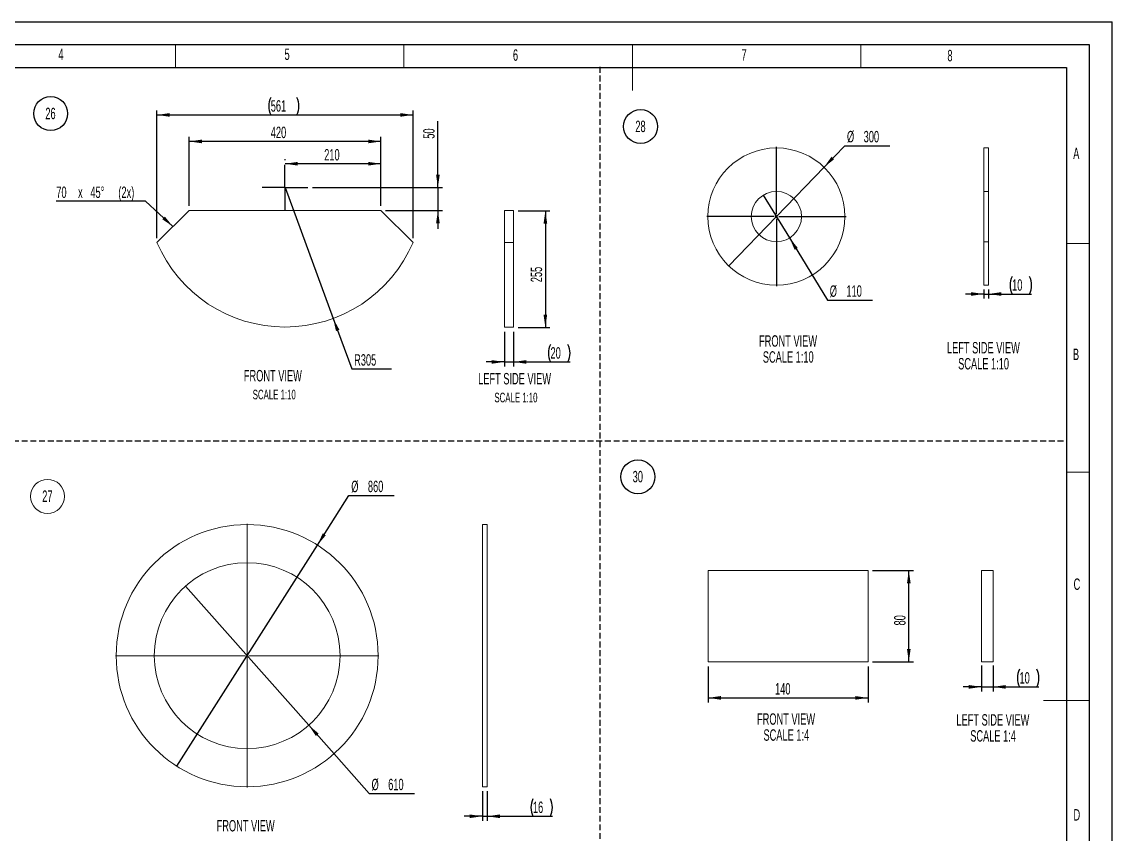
# Paper-space layout 'Sheet7' of a CAD drawing. Header units: millimetres. Extents: x 0 to 420, y 0 to 300.
# Drawn here: x 181.4 to 420, y 119.3 to 297 of the extents above; entities that cross this region are included whole.
import ezdxf

# ---------------------------------------------------------------- set-up
doc = ezdxf.new("R2010")
doc.units = ezdxf.units.MM
doc.linetypes.add('HIDDEN', pattern=[1.905, 1.27, -0.635])
for name, color, linetype in [('BORDER', 7, 'Continuous'), ('DASH', 7, 'HIDDEN'), ('DIMS', 7, 'Continuous')]:
    doc.layers.add(name, color=color, linetype=linetype)
doc.styles.add('SLDTEXTSTYLE0', font='TXT', dxfattribs={"width": 0.605})
doc.dimstyles.new('SLDDIMSTYLE22', dxfattribs={"dimtxt": 2.5, "dimasz": 2.8, "dimexe": 0, "dimexo": 0.0625, "dimtad": 0, "dimtih": 1, "dimtoh": 1, "dimdec": 0, "dimlfac": 10, "dimrnd": 1e-09, "dimzin": 12, "dimdsep": 46, "dimtxsty": 'SLDTEXTSTYLE0', "dimsah": 1, "dimcen": 0, "dimadec": 0, "dimazin": 3, "dimtfac": 1, "dimtdec": 0, "dimtofl": 0, "dimtmove": 0, "dimatfit": 3, "dimfxl": 1, "dimfrac": 2, "dimtolj": 1, "dimtzin": 12, "dimarcsym": 0})
doc.dimstyles.new('SLDDIMSTYLE23', dxfattribs={"dimtxt": 2.5, "dimasz": 2.8, "dimexe": 0, "dimexo": 0.0625, "dimtad": 1, "dimdec": 0, "dimlfac": 10, "dimrnd": 1e-09, "dimzin": 12, "dimdsep": 46, "dimtxsty": 'SLDTEXTSTYLE0', "dimsah": 1, "dimcen": 0.09, "dimadec": 0, "dimazin": 3, "dimtfac": 1, "dimtdec": 0, "dimtofl": 0, "dimtmove": 0, "dimatfit": 3, "dimfxl": 1, "dimfrac": 2, "dimtolj": 1, "dimtzin": 12, "dimarcsym": 0})
doc.dimstyles.new('SLDDIMSTYLE24', dxfattribs={"dimtxt": 2.5, "dimasz": 2.8, "dimexe": 0, "dimexo": 0.0625, "dimtad": 1, "dimdec": 0, "dimlfac": 10, "dimrnd": 1e-09, "dimzin": 12, "dimdsep": 46, "dimtxsty": 'SLDTEXTSTYLE0', "dimsah": 1, "dimcen": 0.09, "dimadec": 0, "dimazin": 3, "dimtfac": 1, "dimtdec": 0, "dimtmove": 0, "dimatfit": 0, "dimfxl": 1, "dimfrac": 2, "dimtolj": 1, "dimtzin": 12, "dimarcsym": 0})
doc.dimstyles.new('SLDDIMSTYLE25', dxfattribs={"dimtxt": 2.5, "dimasz": 2.8, "dimexe": 0, "dimexo": 0.0625, "dimtad": 0, "dimtih": 1, "dimtoh": 1, "dimdec": 0, "dimlfac": 10, "dimrnd": 1e-09, "dimzin": 12, "dimdsep": 46, "dimtxsty": 'SLDTEXTSTYLE0', "dimblk1": 'NONE', "dimsah": 1, "dimcen": 0, "dimadec": 0, "dimazin": 3, "dimtfac": 1, "dimtdec": 0, "dimtmove": 0, "dimatfit": 3, "dimldrblk": 'NONE', "dimfxl": 1, "dimfrac": 2, "dimtolj": 1, "dimtzin": 12, "dimarcsym": 0})
doc.dimstyles.new('SLDDIMSTYLE27', dxfattribs={"dimtxt": 2.5, "dimasz": 2.8, "dimexe": 0, "dimexo": 0.0625, "dimtad": 1, "dimdec": 0, "dimlfac": 4, "dimrnd": 1e-09, "dimzin": 12, "dimdsep": 46, "dimtxsty": 'SLDTEXTSTYLE0', "dimsah": 1, "dimcen": 0.09, "dimadec": 0, "dimazin": 3, "dimtfac": 1, "dimtdec": 0, "dimtofl": 0, "dimtmove": 0, "dimatfit": 3, "dimfxl": 1, "dimfrac": 2, "dimtolj": 1, "dimtzin": 12, "dimarcsym": 0})
doc.dimstyles.new('SLDDIMSTYLE28', dxfattribs={"dimtxt": 2.5, "dimasz": 2.8, "dimexe": 0, "dimexo": 0.0625, "dimtad": 1, "dimdec": 0, "dimlfac": 4, "dimrnd": 1e-09, "dimzin": 12, "dimdsep": 46, "dimtxsty": 'SLDTEXTSTYLE0', "dimsah": 1, "dimcen": 0.09, "dimadec": 0, "dimazin": 3, "dimtfac": 1, "dimtdec": 0, "dimtmove": 0, "dimatfit": 0, "dimfxl": 1, "dimfrac": 2, "dimtolj": 1, "dimtzin": 12, "dimarcsym": 0})
doc.dimstyles.new('SLDDIMSTYLE29', dxfattribs={"dimtxt": 2.5, "dimasz": 2.8, "dimexe": 0, "dimexo": 0.0625, "dimtad": 0, "dimtih": 1, "dimtoh": 1, "dimdec": 0, "dimlfac": 15, "dimrnd": 1e-09, "dimzin": 12, "dimdsep": 46, "dimtxsty": 'SLDTEXTSTYLE0', "dimblk1": 'NONE', "dimsah": 1, "dimcen": 0, "dimadec": 0, "dimazin": 3, "dimtfac": 1, "dimtdec": 0, "dimtmove": 0, "dimatfit": 3, "dimldrblk": 'NONE', "dimfxl": 1, "dimfrac": 2, "dimtolj": 1, "dimtzin": 12, "dimarcsym": 0})
doc.dimstyles.new('SLDDIMSTYLE30', dxfattribs={"dimtxt": 2.5, "dimasz": 2.8, "dimexe": 0, "dimexo": 0.0625, "dimtad": 1, "dimdec": 0, "dimlfac": 15, "dimrnd": 1e-09, "dimzin": 12, "dimdsep": 46, "dimtxsty": 'SLDTEXTSTYLE0', "dimsah": 1, "dimcen": 0.09, "dimadec": 0, "dimazin": 3, "dimtfac": 1, "dimtdec": 0, "dimtmove": 0, "dimatfit": 0, "dimfxl": 1, "dimfrac": 2, "dimtolj": 1, "dimtzin": 12, "dimarcsym": 0})

# ---------------------------------------------------------------- blocks, each defined once
blk = doc.blocks.new('_D_289')
at = {"layer": 'DIMS', "transparency": 16777216}
for p, q in [((238.97, 260.73), (249.52, 232.11)), ((249.52, 232.11), (253.6, 221.06)), ((253.6, 221.06), (262.31, 221.06))]:
    blk.add_line(p, q, dxfattribs=at)
blk.add_solid([(249.52, 232.11), (250.12, 229.35), (250.87, 229.62)], dxfattribs=at)
at = {"layer": 'DIMS', "transparency": 16777216, "insert": (254.1, 224.28), "char_height": 2.5, "attachment_point": 1, "style": 'SLDTEXTSTYLE0'}
blk.add_mtext('R305', dxfattribs=at)
blk = doc.blocks.new('_D_290')
at = {"layer": 'DIMS', "transparency": 16777216}
for p, q in [((217.97, 256.73), (217.97, 271.83)), ((259.97, 270.83), (217.97, 270.83)), ((259.97, 256.73), (259.97, 271.83))]:
    blk.add_line(p, q, dxfattribs=at)
for points in [[(217.97, 270.83), (220.77, 270.43), (220.77, 271.23)], [(259.97, 270.83), (257.17, 271.23), (257.17, 270.43)]]:
    blk.add_solid(points, dxfattribs=at)
at = {"layer": 'DIMS', "transparency": 16777216, "insert": (235.86, 274.06), "char_height": 2.5, "attachment_point": 1, "style": 'SLDTEXTSTYLE0'}
blk.add_mtext('420', dxfattribs=at)
blk = doc.blocks.new('_D_291')
at = {"layer": 'DIMS', "transparency": 16777216}
for p, q in [((272.43, 260.73), (272.43, 275.24)), ((244.97, 260.73), (273.43, 260.73)), ((272.43, 260.73), (272.43, 255.73)), ((260.97, 255.73), (273.43, 255.73)), ((272.43, 255.73), (272.43, 251.73))]:
    blk.add_line(p, q, dxfattribs=at)
for points in [[(272.43, 260.73), (272.83, 263.53), (272.03, 263.53)], [(272.43, 255.73), (272.03, 252.93), (272.83, 252.93)]]:
    blk.add_solid(points, dxfattribs=at)
at = {"layer": 'DIMS', "transparency": 16777216, "insert": (269.21, 271.42), "char_height": 2.5, "attachment_point": 1, "rotation": 90, "style": 'SLDTEXTSTYLE0'}
blk.add_mtext('50', dxfattribs=at)
blk = doc.blocks.new('SW_CHAMFER_DIMENSION_0')
at = {"layer": 'DIMS', "color": 0}
for p, q in [((19.51, 0), (0, 0)), ((25.53, -5.52), (19.51, 0))]:
    blk.add_line(p, q, dxfattribs=at)
blk.add_solid([(25.53, -5.52), (23.74, -3.34), (23.2, -3.93)], dxfattribs=at)
at = {"layer": 'DIMS', "color": 0, "char_height": 2.5, "attachment_point": 1, "style": 'SLDTEXTSTYLE0'}
for s, insert in [('70', (0, 3.22)), ('x', (4.76, 3.22)), ('45°', (7.45, 3.22)), ('(2x)', (13.58, 3.22))]:
    blk.add_mtext(s, dxfattribs=dict(at, insert=insert))
blk = doc.blocks.new('_D_292')
at = {"layer": 'DIMS', "transparency": 16777216}
for p, q in [((210.94, 249.7), (210.94, 277.63)), ((266.99, 249.7), (266.99, 277.63)), ((210.94, 276.63), (266.99, 276.63))]:
    blk.add_line(p, q, dxfattribs=at)
for centre, start, end in [((239.69, 278.55), 153.4349, 206.5651), ((237.74, 278.55), 333.4349, 26.5651)]:
    blk.add_arc(centre, 4.29, start, end, dxfattribs=at)
for points in [[(210.94, 276.63), (213.74, 276.23), (213.74, 277.03)], [(266.99, 276.63), (264.19, 277.03), (264.19, 276.23)]]:
    blk.add_solid(points, dxfattribs=at)
at = {"layer": 'DIMS', "transparency": 16777216, "insert": (235.85, 279.85), "char_height": 2.5, "attachment_point": 1, "style": 'SLDTEXTSTYLE0'}
blk.add_mtext('561', dxfattribs=at)
blk = doc.blocks.new('_D_293')
at = {"layer": 'DIMS', "transparency": 16777216}
for p, q in [((238.97, 266.73), (238.97, 266.95)), ((259.97, 265.95), (238.97, 265.95)), ((259.97, 256.73), (259.97, 266.95))]:
    blk.add_line(p, q, dxfattribs=at)
for points in [[(238.97, 265.95), (241.77, 265.55), (241.77, 266.35)], [(259.97, 265.95), (257.17, 266.35), (257.17, 265.55)]]:
    blk.add_solid(points, dxfattribs=at)
at = {"layer": 'DIMS', "transparency": 16777216, "insert": (247.55, 269.17), "char_height": 2.5, "attachment_point": 1, "style": 'SLDTEXTSTYLE0'}
blk.add_mtext('210', dxfattribs=at)
blk = doc.blocks.new('SW_NOTE_0_308')
at = {"layer": 'DIMS', "color": 0}
blk.add_circle((1.91, 1.94), 3.72, dxfattribs=at)
at = {"layer": 'DIMS', "color": 0, "insert": (1.87, 3.22), "char_height": 2.5, "attachment_point": 2, "style": 'SLDTEXTSTYLE0'}
blk.add_mtext('26', dxfattribs=at)
blk = doc.blocks.new('SW_CENTERMARKSYMBOL_100')
at = {"layer": 'DIMS', "color": 0}
for q in [(0, 5), (-5, 0), (0, -5), (5, 0)]:
    blk.add_line((0, 0), q, dxfattribs=at)
blk = doc.blocks.new('_D_294')
at = {"layer": 'DIMS', "transparency": 16777216}
for p, q in [((286.98, 229.15), (286.98, 221.59)), ((288.98, 229.15), (288.98, 221.59)), ((286.98, 222.59), (282.98, 222.59)), ((286.98, 222.59), (288.98, 222.59)), ((288.98, 222.59), (301.35, 222.59))]:
    blk.add_line(p, q, dxfattribs=at)
for centre, start, end in [((300.91, 224.51), 153.4349, 206.5651), ((297.06, 224.51), 333.4349, 26.5651)]:
    blk.add_arc(centre, 4.29, start, end, dxfattribs=at)
for points in [[(286.98, 222.59), (284.18, 222.99), (284.18, 222.19)], [(288.98, 222.59), (291.78, 222.19), (291.78, 222.99)]]:
    blk.add_solid(points, dxfattribs=at)
at = {"layer": 'DIMS', "transparency": 16777216, "insert": (297.07, 225.81), "char_height": 2.5, "attachment_point": 1, "style": 'SLDTEXTSTYLE0'}
blk.add_mtext('20', dxfattribs=at)
blk = doc.blocks.new('_D_295')
at = {"layer": 'DIMS', "transparency": 16777216}
for p, q in [((289.98, 255.65), (296.95, 255.65)), ((295.95, 255.65), (295.95, 230.15)), ((289.98, 230.15), (296.95, 230.15))]:
    blk.add_line(p, q, dxfattribs=at)
for points in [[(295.95, 255.65), (295.55, 252.85), (296.35, 252.85)], [(295.95, 230.15), (296.35, 232.95), (295.55, 232.95)]]:
    blk.add_solid(points, dxfattribs=at)
at = {"layer": 'DIMS', "transparency": 16777216, "insert": (292.73, 240.03), "char_height": 2.5, "attachment_point": 1, "rotation": 90, "style": 'SLDTEXTSTYLE0'}
blk.add_mtext('255', dxfattribs=at)
blk = doc.blocks.new('_D_296')
at = {"layer": 'DIMS', "transparency": 16777216}
for p, q in [((356.93, 265.2), (361.46, 269.9)), ((361.46, 269.9), (371.34, 269.9)), ((336.11, 243.6), (356.93, 265.2))]:
    blk.add_line(p, q, dxfattribs=at)
blk.add_solid([(356.93, 265.2), (359.16, 266.94), (358.58, 267.49)], dxfattribs=at)
at = {"layer": 'DIMS', "transparency": 16777216, "char_height": 2.5, "attachment_point": 1, "style": 'SLDTEXTSTYLE0'}
for s, insert in [('%%c', (361.96, 273.13)), ('300', (365.61, 273.13))]:
    blk.add_mtext(s, dxfattribs=dict(at, insert=insert))
blk = doc.blocks.new('_None')
blk = doc.blocks.new('_D_297')
at = {"layer": 'DIMS', "transparency": 16777216}
for p, q in [((343.65, 259.09), (349.39, 249.71)), ((349.39, 249.71), (357.69, 236.12)), ((357.69, 236.12), (367.57, 236.12))]:
    blk.add_line(p, q, dxfattribs=at)
blk.add_solid([(349.39, 249.71), (350.51, 247.11), (351.19, 247.53)], dxfattribs=at)
at = {"layer": 'DIMS', "transparency": 16777216, "char_height": 2.5, "attachment_point": 1, "style": 'SLDTEXTSTYLE0'}
for s, insert in [('%%c', (358.19, 239.34)), ('110', (361.84, 239.35))]:
    blk.add_mtext(s, dxfattribs=dict(at, insert=insert))
blk = doc.blocks.new('SW_NOTE_0_309')
at = {"layer": 'DIMS', "color": 0}
blk.add_circle((1.91, 1.94), 3.72, dxfattribs=at)
at = {"layer": 'DIMS', "color": 0, "insert": (1.88, 3.22), "char_height": 2.5, "attachment_point": 2, "style": 'SLDTEXTSTYLE0'}
blk.add_mtext('28', dxfattribs=at)
blk = doc.blocks.new('SW_CENTERMARKSYMBOL_101')
at = {"layer": 'DIMS', "color": 0}
for p, q in [((0, 0.5), (0, 15.25)), ((-0.5, 0), (-15.25, 0)), ((0, 0), (-0.25, 0)), ((0, 0), (0, 0.25)), ((0, 0), (0, -0.25)), ((0, 0), (0.25, 0)), ((0.5, 0), (15.25, 0)), ((0, -0.5), (0, -15.25))]:
    blk.add_line(p, q, dxfattribs=at)
blk = doc.blocks.new('_D_298')
at = {"layer": 'DIMS', "transparency": 16777216}
for p, q in [((391.91, 237.45), (387.91, 237.45)), ((391.91, 238.4), (391.91, 236.45)), ((391.91, 237.45), (392.91, 237.45)), ((392.91, 238.4), (392.91, 236.45)), ((392.91, 237.45), (402.37, 237.45))]:
    blk.add_line(p, q, dxfattribs=at)
for centre, start, end in [((401.94, 239.36), 153.4349, 206.5651), ((398.08, 239.36), 333.4349, 26.5651)]:
    blk.add_arc(centre, 4.29, start, end, dxfattribs=at)
for points in [[(391.91, 237.45), (389.11, 237.85), (389.11, 237.05)], [(392.91, 237.45), (395.71, 237.05), (395.71, 237.85)]]:
    blk.add_solid(points, dxfattribs=at)
at = {"layer": 'DIMS', "transparency": 16777216, "insert": (398.1, 240.67), "char_height": 2.5, "attachment_point": 1, "style": 'SLDTEXTSTYLE0'}
blk.add_mtext('10', dxfattribs=at)
blk = doc.blocks.new('_D_305')
at = {"layer": 'DIMS', "transparency": 16777216}
for p, q in [((331.57, 155.98), (331.57, 148.09)), ((366.57, 155.98), (366.57, 148.09)), ((331.57, 149.09), (366.57, 149.09))]:
    blk.add_line(p, q, dxfattribs=at)
for points in [[(331.57, 149.09), (334.37, 148.69), (334.37, 149.49)], [(366.57, 149.09), (363.77, 149.49), (363.77, 148.69)]]:
    blk.add_solid(points, dxfattribs=at)
at = {"layer": 'DIMS', "transparency": 16777216, "insert": (346.22, 152.32), "char_height": 2.5, "attachment_point": 1, "style": 'SLDTEXTSTYLE0'}
blk.add_mtext('140', dxfattribs=at)
blk = doc.blocks.new('_D_306')
at = {"layer": 'DIMS', "transparency": 16777216}
for p, q in [((367.57, 176.98), (376.49, 176.98)), ((375.49, 156.98), (375.49, 176.98)), ((367.57, 156.98), (376.49, 156.98))]:
    blk.add_line(p, q, dxfattribs=at)
for points in [[(375.49, 176.98), (375.09, 174.18), (375.89, 174.18)], [(375.49, 156.98), (375.89, 159.78), (375.09, 159.78)]]:
    blk.add_solid(points, dxfattribs=at)
at = {"layer": 'DIMS', "transparency": 16777216, "insert": (372.27, 164.93), "char_height": 2.5, "attachment_point": 1, "rotation": 90, "style": 'SLDTEXTSTYLE0'}
blk.add_mtext('80', dxfattribs=at)
blk = doc.blocks.new('SW_NOTE_0_312')
at = {"layer": 'DIMS', "color": 0}
blk.add_circle((1.91, 1.94), 3.72, dxfattribs=at)
at = {"layer": 'DIMS', "color": 0, "insert": (1.88, 3.22), "char_height": 2.5, "attachment_point": 2, "style": 'SLDTEXTSTYLE0'}
blk.add_mtext('30', dxfattribs=at)
blk = doc.blocks.new('_D_308')
at = {"layer": 'DIMS', "transparency": 16777216}
for p, q in [((391.42, 156.17), (391.42, 150.5)), ((393.92, 156.17), (393.92, 150.5)), ((391.42, 151.5), (387.42, 151.5)), ((391.42, 151.5), (393.92, 151.5)), ((393.92, 151.5), (403.98, 151.5))]:
    blk.add_line(p, q, dxfattribs=at)
for centre, start, end in [((403.54, 153.42), 153.4349, 206.5651), ((399.69, 153.42), 333.4349, 26.5651)]:
    blk.add_arc(centre, 4.29, start, end, dxfattribs=at)
for points in [[(391.42, 151.5), (388.62, 151.9), (388.62, 151.1)], [(393.92, 151.5), (396.72, 151.1), (396.72, 151.9)]]:
    blk.add_solid(points, dxfattribs=at)
at = {"layer": 'DIMS', "transparency": 16777216, "insert": (399.71, 154.72), "char_height": 2.5, "attachment_point": 1, "style": 'SLDTEXTSTYLE0'}
blk.add_mtext('10', dxfattribs=at)
blk = doc.blocks.new('_D_309')
at = {"layer": 'DIMS', "transparency": 16777216}
for p, q in [((246.06, 182.52), (252.97, 193.38)), ((252.97, 193.38), (262.84, 193.38)), ((215.31, 134.13), (246.06, 182.52))]:
    blk.add_line(p, q, dxfattribs=at)
blk.add_solid([(246.06, 182.52), (247.9, 184.67), (247.23, 185.1)], dxfattribs=at)
at = {"layer": 'DIMS', "transparency": 16777216, "char_height": 2.5, "attachment_point": 1, "style": 'SLDTEXTSTYLE0'}
for s, insert in [('%%c', (253.47, 196.6)), ('860', (257.11, 196.61))]:
    blk.add_mtext(s, dxfattribs=dict(at, insert=insert))
blk = doc.blocks.new('_D_310')
at = {"layer": 'DIMS', "transparency": 16777216}
for p, q in [((217.2, 173.54), (244.17, 143.11)), ((244.17, 143.11), (257.41, 128.17)), ((257.41, 128.17), (267.28, 128.17))]:
    blk.add_line(p, q, dxfattribs=at)
blk.add_solid([(244.17, 143.11), (245.73, 140.75), (246.33, 141.28)], dxfattribs=at)
at = {"layer": 'DIMS', "transparency": 16777216, "char_height": 2.5, "attachment_point": 1, "style": 'SLDTEXTSTYLE0'}
for s, insert in [('%%c', (257.91, 131.39)), ('610', (261.55, 131.4))]:
    blk.add_mtext(s, dxfattribs=dict(at, insert=insert))
blk = doc.blocks.new('SW_NOTE_0_313')
at = {"color": 0, "linetype": 'Continuous', "lineweight": 0}
blk.add_circle((1.91, 1.94), 3.72, dxfattribs=at)
at = {"color": 0, "linetype": 'Continuous', "lineweight": 0, "insert": (1.87, 3.22), "char_height": 2.5, "attachment_point": 2, "style": 'SLDTEXTSTYLE0'}
blk.add_mtext('27', dxfattribs=at)
blk = doc.blocks.new('SW_CENTERMARKSYMBOL_102')
at = {"color": 0, "linetype": 'Continuous', "lineweight": 18}
for p, q in [((0, 0.33), (0, 28.83)), ((-0.33, 0), (-28.83, 0)), ((0, 0), (-0.17, 0)), ((0, 0), (0, 0.17)), ((0, 0), (0, -0.17)), ((0, 0), (0.17, 0)), ((0.33, 0), (28.83, 0)), ((0, -0.33), (0, -28.83))]:
    blk.add_line(p, q, dxfattribs=at)
blk = doc.blocks.new('_D_311')
at = {"layer": 'DIMS', "transparency": 16777216}
for p, q in [((282.16, 128.66), (282.16, 122.19)), ((283.22, 128.66), (283.22, 122.19)), ((282.16, 123.19), (278.16, 123.19)), ((282.16, 123.19), (283.22, 123.19)), ((283.22, 123.19), (297.5, 123.19))]:
    blk.add_line(p, q, dxfattribs=at)
for centre, start, end in [((297.07, 125.1), 153.4349, 206.5651), ((293.21, 125.1), 333.4349, 26.5651)]:
    blk.add_arc(centre, 4.29, start, end, dxfattribs=at)
for points in [[(282.16, 123.19), (279.36, 123.59), (279.36, 122.79)], [(283.22, 123.19), (286.02, 122.79), (286.02, 123.59)]]:
    blk.add_solid(points, dxfattribs=at)
at = {"layer": 'DIMS', "transparency": 16777216, "insert": (293.23, 126.41), "char_height": 2.5, "attachment_point": 1, "style": 'SLDTEXTSTYLE0'}
blk.add_mtext('16', dxfattribs=at)

psp = doc.layouts.new('Sheet7')

# ---------------------------------------------------------------- linework, layer by layer
at = {"color": 7, "linetype": 'Continuous', "lineweight": 18}
for p, q in [((392.9124411, 269.399262), (391.9124411, 269.399262)), ((391.9124411, 269.399262), (391.9124411, 239.399262)), ((392.9124411, 269.399262), (392.9124411, 239.399262)), ((217.9656088, 255.7264485), (210.9375036, 248.6983433)), ((259.9656088, 255.7264485), (217.9656088, 255.7264485)), ((266.9937141, 248.6983433), (259.9656088, 255.7264485)), ((288.9831693, 255.7264485), (286.9831693, 255.7264485)), ((286.9831693, 255.7264485), (286.9831693, 248.6983433)), ((288.9831693, 255.7264485), (288.9831693, 248.6983433)), ((288.9831693, 248.6983433), (286.9831693, 248.6983433)), ((286.9831693, 248.6983433), (286.9831693, 230.2264485)), ((288.9831693, 248.6983433), (288.9831693, 230.2264485)), ((391.9124411, 239.399262), (392.9124411, 239.399262)), ((286.9831693, 230.2264485), (288.9831693, 230.2264485)), ((283.2240306, 186.9920497), (282.1573639, 186.9920497)), ((282.1573639, 158.3253831), (282.1573639, 186.9920497)), ((283.2240306, 186.9920497), (283.2240306, 158.3253831)), ((331.5676359, 176.9810918), (366.5676359, 176.9810918)), ((331.5676359, 156.9810918), (331.5676359, 176.9810918)), ((366.5676359, 156.9810918), (366.5676359, 176.9810918)), ((391.4226588, 156.9810918), (391.4226588, 176.9810918)), ((391.4226588, 176.9810918), (393.9226588, 176.9810918)), ((393.9226588, 156.9810918), (393.9226588, 176.9810918)), ((282.1573639, 129.6587164), (282.1573639, 158.3253831)), ((283.2240306, 158.3253831), (283.2240306, 129.6587164)), ((331.5676359, 156.9810918), (366.5676359, 156.9810918)), ((391.4226588, 156.9810918), (393.9226588, 156.9810918)), ((282.1573639, 129.6587164), (283.2240306, 129.6587164))]:
    psp.add_line(p, q, dxfattribs=at)
at = {"color": 7, "linetype": 'HIDDEN', "lineweight": 18}
for p, q in [((392.9124411, 259.899262), (391.9124411, 259.899262)), ((391.9124411, 248.899262), (392.9124411, 248.899262))]:
    psp.add_line(p, q, dxfattribs=at)
at = {"color": 7, "linetype": 'Continuous', "lineweight": 18}
for centre, radius in [((346.5187642, 254.399262), 15), ((346.5187642, 254.399262), 5.5), ((230.6862734, 158.3253831), 28.6666667), ((230.6862734, 158.3253831), 20.3333333)]:
    psp.add_circle(centre, radius, dxfattribs=at)
psp.add_arc((238.9656088, 260.7264485), 30.5, 203.226320924, 336.773679076, dxfattribs=at)
at = {"layer": 'BORDER'}
for p, q in [((0, 297), (420, 297)), ((420, 0), (420, 297)), ((415, 292), (15, 292)), ((415, 5), (415, 292))]:
    psp.add_line(p, q, dxfattribs=at)
at = {"layer": 'BORDER', "lineweight": 18}
for p, q in [((215, 287), (215, 292)), ((265, 287), (265, 292)), ((315, 282), (315, 292)), ((365, 287), (365, 292))]:
    psp.add_line(p, q, dxfattribs=at)
at = {"layer": 'BORDER', "lineweight": 25}
for p, q in [((20, 287), (410, 287)), ((410, 287), (410, 10))]:
    psp.add_line(p, q, dxfattribs=at)
at = {"layer": 'BORDER', "color": 7, "linetype": 'Continuous', "lineweight": 18}
for p, q in [((410, 248.5), (415, 248.5)), ((410, 198.5), (415, 198.5)), ((405, 148.5), (415, 148.5))]:
    psp.add_line(p, q, dxfattribs=at)
at = {"layer": 'DASH'}
for p, q in [((307.89527, 287.1416608), (307.89527, 40.954549)), ((179.4567394, 205.3375451), (409.7682085, 205.3375451))]:
    psp.add_line(p, q, dxfattribs=at)

# ---------------------------------------------------------------- block references
at = {"color": 7, "linetype": 'Continuous', "lineweight": 0}
for name, p in [('SW_NOTE_0_313', (185.0912515, 191.2419668)), ('SW_CENTERMARKSYMBOL_102', (230.6862734, 158.3253831))]:
    psp.add_blockref(name, p, dxfattribs=at)
at = {"layer": 'DIMS'}
for name, p in [('SW_NOTE_0_308', (185.7728484, 274.9810126)), ('SW_NOTE_0_309', (314.8867724, 272.157254)), ('SW_CENTERMARKSYMBOL_101', (346.5187642, 254.399262)), ('SW_CENTERMARKSYMBOL_100', (238.9656088, 260.7264485)), ('SW_CHAMFER_DIMENSION_0', (188.9188415, 257.7373247)), ('SW_NOTE_0_312', (314.3025465, 195.5262901))]:
    psp.add_blockref(name, p, dxfattribs=at)

# ---------------------------------------------------------------- texts
at = {"layer": 'BORDER', "char_height": 2.5, "attachment_point": 1, "style": 'SLDTEXTSTYLE0'}
for s, insert in [('5', (238.865095, 291.150447)), ('4', (189.36634, 291.1182177)), ('6', (288.8528762, 290.9837655)), ('7', (338.8779067, 291.002133)), ('8', (383.929779, 290.8579157)), ('A', (411.4686359, 269.4567637)), ('B', (411.4080327, 225.4987969)), ('C', (411.5468506, 175.2205752)), ('D', (411.5308475, 124.7519666))]:
    psp.add_mtext(s, dxfattribs=dict(at, insert=insert))
at = {"layer": 'DIMS', "attachment_point": 2, "style": 'SLDTEXTSTYLE0'}
for s, insert, char_height in [('FRONT VIEW', (349.0642725, 228.4235424), 2.5), ('LEFT SIDE VIEW', (391.8135904, 226.9497306), 2.5), ('SCALE 1:10', (349.1015986, 224.9235423), 2.5), ('SCALE 1:10', (391.8500478, 223.4497305), 2.5), ('FRONT VIEW', (236.3145842, 220.8319397), 2.5), ('LEFT SIDE VIEW', (289.2145295, 220.1778673), 2.5), ('SCALE 1:10', (236.6166664, 216.5155749), 2.11666667), ('SCALE 1:10', (289.515743, 215.8615025), 2.11666667), ('FRONT VIEW', (348.6275352, 145.7133351), 2.5), ('LEFT SIDE VIEW', (393.8855484, 145.5271384), 2.5), ('SCALE 1:4', (348.6822222, 142.2133349), 2.5), ('SCALE 1:4', (393.9393666, 142.0271383), 2.5), ('FRONT VIEW', (230.3573437, 122.3742029), 2.5)]:
    psp.add_mtext(s, dxfattribs=dict(at, insert=insert, char_height=char_height))

# ---------------------------------------------------------------- dimensions: what is measured, and where the dimension line sits
at = {"layer": 'DIMS'}
for base, p1, p2, dimstyle, picture, middle in [((266.9937141, 276.6301501), (210.9375036, 248.6983433), (266.9937141, 248.6983433), 'SLDDIMSTYLE23', '_D_292', (238.7133175, 276.6301501)), ((393.9226588, 151.5016238), (391.4226588, 157.1717014), (393.9226588, 157.1717014), 'SLDDIMSTYLE28', '_D_308', (401.6178776, 151.5016238))]:
    dim = psp.add_linear_dim(base=base, p1=p1, p2=p2, angle=0, text='(<>)', dimstyle=dimstyle, dxfattribs=at)
    dim.commit()
    dim.dimension.update_dxf_attribs({"geometry": picture, "text_midpoint": middle, "dimtype": 160})
for base, p1, p2, angle, dimstyle, picture, middle in [((272.4327731, 255.7264485), (243.9656088, 260.7264485), (259.9656088, 255.7264485), 90, 'SLDDIMSTYLE24', '_D_291', (272.4327731, 273.3261849)), ((217.9656088, 270.8348582), (259.9656088, 255.7264485), (217.9656088, 255.7264485), 0, 'SLDDIMSTYLE23', '_D_290', (238.7236412, 270.8348582)), ((295.9537182, 230.1478365), (288.9831693, 255.6454393), (288.9831693, 230.1478365), 90, 'SLDDIMSTYLE23', '_D_295', (295.9537182, 242.8966379)), ((375.4945031, 176.9810918), (366.5676359, 156.9810918), (366.5676359, 176.9810918), 90, 'SLDDIMSTYLE27', '_D_306', (375.4945031, 166.8354936)), ((366.5676359, 149.0928749), (331.5676359, 156.9810918), (366.5676359, 156.9810918), 0, 'SLDDIMSTYLE27', '_D_305', (349.0893106, 149.0928749))]:
    dim = psp.add_linear_dim(base=base, p1=p1, p2=p2, angle=angle, dimstyle=dimstyle, dxfattribs=at)
    dim.commit()
    dim.dimension.update_dxf_attribs({"geometry": picture, "text_midpoint": middle, "dimtype": 160})
for p1, p2, dimstyle, picture, middle in [((336.1092952, 243.5991252), (356.9282331, 265.1993988), 'SLDDIMSTYLE25', '_D_296', (366.6503268, 271.8265012)), ((343.6505435, 259.0921619), (349.3869848, 249.706362), 'SLDDIMSTYLE25', '_D_297', (362.8804037, 238.0376224)), ((215.3087097, 134.1322371), (246.0638371, 182.5185291), 'SLDDIMSTYLE29', '_D_309', (258.153097, 195.2994573)), ((217.2011517, 173.5436595), (244.171395, 143.1071066), 'SLDDIMSTYLE29', '_D_310', (262.5964426, 130.0896088))]:
    dim = psp.add_diameter_dim_2p(p1=p1, p2=p2, dimstyle=dimstyle, dxfattribs=at)
    dim.commit()
    dim.dimension.update_dxf_attribs({"geometry": picture, "text_midpoint": middle, "dimtype": 163})
dim = psp.add_linear_dim(base=(238.9656088, 265.9499479), p1=(259.9656088, 255.7264485), p2=(238.9656088, 265.7264485), dimstyle='SLDDIMSTYLE23', dxfattribs=at)
dim.commit()
dim.dimension.update_dxf_attribs({"geometry": '_D_293', "text_midpoint": (250.410422, 265.9499479), "dimtype": 160})
dim = psp.add_radius_dim(center=(238.9656088, 260.7264485), mpoint=(249.5217682, 232.1114612), dimstyle='SLDDIMSTYLE22', dxfattribs=at)
dim.commit()
dim.dimension.update_dxf_attribs({"geometry": '_D_289', "text_midpoint": (258.2026394, 222.9789845), "dimtype": 164})
for base, p1, p2, dimstyle, picture, middle in [((392.9124411, 237.4455417), (391.9124411, 239.399262), (392.9124411, 239.399262), 'SLDDIMSTYLE24', '_D_298', (400.0117652, 237.4455417)), ((288.9831693, 222.5888268), (286.9831693, 230.1478365), (288.9831693, 230.1478365), 'SLDDIMSTYLE24', '_D_294', (298.9831693, 222.5888268)), ((283.2240306, 123.1864174), (282.1573639, 129.6587164), (283.2240306, 129.6587164), 'SLDDIMSTYLE30', '_D_311', (295.1388048, 123.1864174))]:
    dim = psp.add_linear_dim(base=base, p1=p1, p2=p2, text='(<>)', dimstyle=dimstyle, dxfattribs=at)
    dim.commit()
    dim.dimension.update_dxf_attribs({"geometry": picture, "text_midpoint": middle, "dimtype": 160})

doc.saveas('drawing.dxf')
